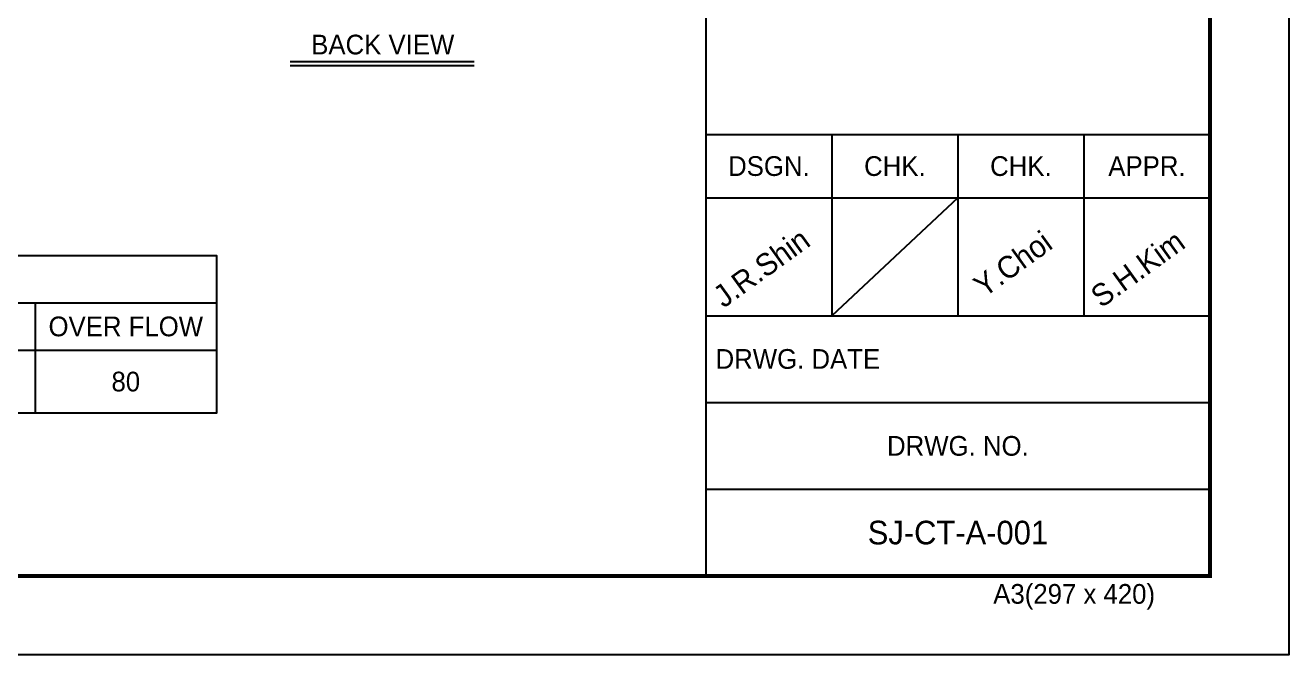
# Model space of a CAD drawing. Header units: millimetres. Extents: x 4398 to 33805, y 3079 to 23874.
# Drawn here: x 22574 to 33805, y 3079 to 8671 of the extents above; entities that cross this region are included whole.
import ezdxf
from ezdxf.enums import TextEntityAlignment as Align

# ---------------------------------------------------------------- set-up
doc = ezdxf.new("R2010")
doc.units = ezdxf.units.MM
for name, color, linetype in [('냉각탑_box', 1, 'Continuous'), ('냉각탑_form', 1, 'Continuous'), ('냉각탑_text', 3, 'Continuous')]:
    doc.layers.add(name, color=color, linetype=linetype)
doc.styles.add('돋움', font='Dotum.ttf')

# ---------------------------------------------------------------- blocks, each defined once
blk = doc.blocks.new('냉각탑form')
at = {"layer": 'Defpoints'}
blk.add_lwpolyline([(0, 297.07), (420.1, 297.07), (420.1, 0), (0, 0)], close=True, dxfattribs=at)
at = {"layer": '냉각탑_form'}
for p, q in [((346.08, 186.55), (346.08, 10)), ((346.08, 66.02), (410.1, 66.02)), ((362.09, 66.02), (362.09, 43.01)), ((378.09, 66.02), (378.09, 43.01)), ((394.1, 66.02), (394.1, 43.01)), ((346.08, 58.01), (410.1, 58.01)), ((378.09, 58.01), (362.09, 43.01)), ((346.08, 43.01), (410.1, 43.01)), ((346.08, 32.01), (410.1, 32.01)), ((346.08, 21.01), (410.1, 21.01))]:
    blk.add_line(p, q, dxfattribs=at)
at = {"layer": '냉각탑_form', "const_width": 0.5}
blk.add_lwpolyline([(10, 287.07), (10, 10), (410.1, 10), (410.1, 287.07)], close=True, dxfattribs=at)
at = {"layer": '냉각탑_form', "style": '돋움'}
for s, p in [('DSGN.', (354.09, 62.02)), ('CHK.', (370.09, 62.02)), ('CHK.', (386.09, 62.02)), ('APPR.', (402.1, 62.02)), ('DRWG. NO.', (378.09, 26.51))]:
    blk.add_text(s, height=2.501, dxfattribs=at).set_placement(p, align=Align.MIDDLE_CENTER)
for s, height, p in [('DRWG. DATE', 2.501, (347.32, 36.29)), ('A3(297 x 420)', 2.5006, (382.58, 6.47))]:
    blk.add_text(s, height=height, dxfattribs=at).set_placement(p)

msp = doc.modelspace()

# ---------------------------------------------------------------- linework, layer by layer
at = {"layer": '냉각탑_box'}
for p, q in [((24929.7, 8348.7), (26563, 8348.7)), ((24929.7, 8313.7), (26563, 8313.7)), ((18882.7, 6206), (24272.7, 6206)), ((22662.7, 6206), (22662.7, 5226)), ((9222.7, 5786), (24272.7, 5786))]:
    msp.add_line(p, q, dxfattribs=at)
msp.add_lwpolyline([(9222.7, 6626), (24272.7, 6626), (24272.7, 5226), (9222.7, 5226)], close=True, dxfattribs=at)

# ---------------------------------------------------------------- block references
at = {"layer": '냉각탑_form', "xscale": 70.00000000000001, "yscale": 70.00000000000001, "zscale": 70.00000000000001}
msp.add_blockref('냉각탑form', (4397.9, 3079.2), dxfattribs=at)

# ---------------------------------------------------------------- texts
at = {"layer": '냉각탑_text', "style": '돋움'}
for s, height, p in [('BACK VIEW', 175, (25751.9, 8500.3)), ('OVER FLOW', 175, (23467.7, 5996)), ('80', 175, (23467.7, 5506)), ('SJ-CT-A-001', 210.051, (30864.4, 4164.5))]:
    msp.add_text(s, height=height, dxfattribs=at).set_placement(p, align=Align.MIDDLE_CENTER)
for s, p in [('Y.Choi', (31097.5, 6247.5)), ('J.R.Shin', (28782.2, 6154.1)), ('S.H.Kim', (32138.7, 6154.1))]:
    msp.add_text(s, height=196.05, rotation=35.81856, dxfattribs=at).set_placement(p)

doc.saveas('drawing.dxf')
